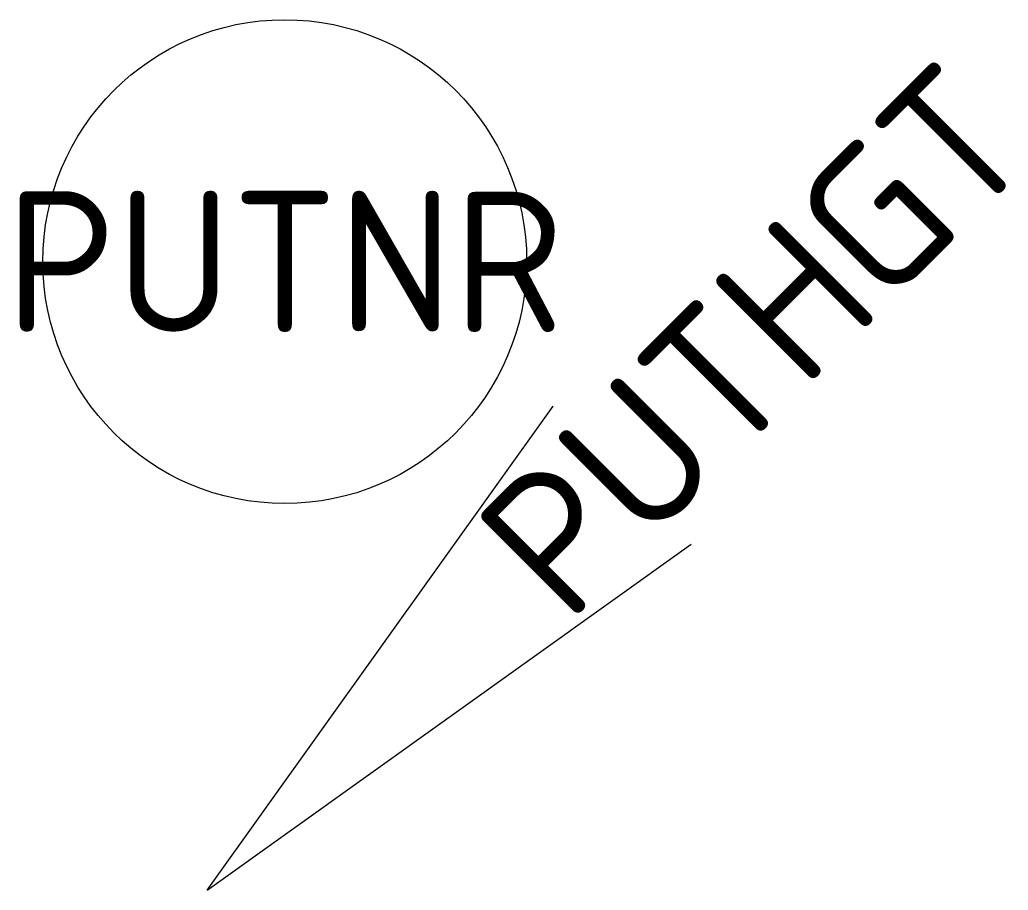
# Model space of a CAD drawing. Extents: x -1 to 11.7, y 1.4 to 12.5.
import ezdxf
from ezdxf.enums import TextEntityAlignment as Align

# ---------------------------------------------------------------- set-up
doc = ezdxf.new("R2010")
doc.units = 0
doc.header["$LTSCALE"] = 0.2
doc.styles.add('NLCS-ISO', font='NLCS-ISO.ttf')

msp = doc.modelspace()

# ---------------------------------------------------------------- linework, layer by layer
for q in [(5.834, 7.601), (7.601, 5.834)]:
    msp.add_line((1.414, 1.414), q)
msp.add_circle((2.406, 9.446), 3.091)

# ---------------------------------------------------------------- texts
at = {"ltscale": 0.1, "style": 'NLCS-ISO'}
msp.add_attdef('PUTHGT', text='0.00', height=1.8, rotation=45, dxfattribs=at).set_placement((5.388, 5.428), align=Align.MIDDLE_LEFT)
msp.add_attdef('PUTNR', text='', height=1.8, dxfattribs=at).set_placement((2.406, 9.446), align=Align.MIDDLE_CENTER)

doc.saveas('drawing.dxf')
